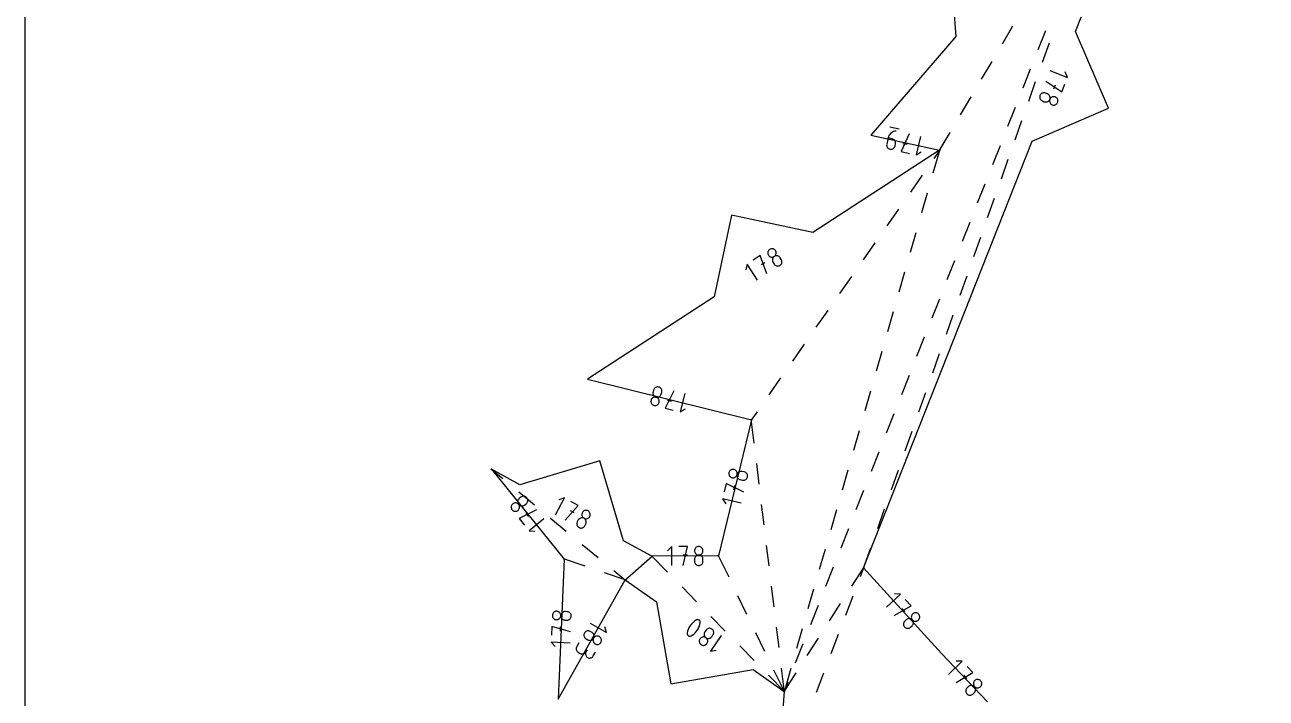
# Model space of a CAD drawing. Extents: x -2 to 214, y 3 to 282.
# Drawn here: x -1.51 to 31.91, y 88.63 to 106.76 of the extents above; entities that cross this region are included whole.
import ezdxf

# ---------------------------------------------------------------- set-up
doc = ezdxf.new("R2010")
doc.units = 0
doc.layers.add('Layer_1', color=7, linetype='CONTINUOUS')

msp = doc.modelspace()

# ---------------------------------------------------------------- linework, layer by layer
at = {"layer": 'Layer_1', "color": 5}
for points in [[(-1.511918, 3.023787), (214.388082, 3.023787), (214.388082, 282.423787), (-1.511918, 282.423787), (-1.511918, 3.023787)], [(24.407403, 88.53271), (23.171164, 89.837353), (21.07208, 92.138544), (25.609599, 103.624625), (27.669338, 104.517819), (26.77614, 106.577555), (31.313663, 118.063639)], [(23.388489, 108.682862), (23.555134, 106.443989), (21.265151, 103.785692), (23.117669, 103.383184), (19.708791, 101.167079), (17.512562, 101.632788), (17.046853, 99.43656), (13.637976, 97.220456), (18.050989, 96.124982), (17.16974, 92.459159), (15.372425, 92.452618), (14.608884, 92.866356), (13.969442, 95.018431), (11.817367, 94.378986), (11.053826, 94.792724), (13.014155, 92.372241), (12.846939, 88.605689), (14.65435, 91.813565), (15.495541, 91.224465), (15.885234, 89.013483), (18.096219, 89.403175), (18.937411, 88.814075), (18.7183, 85.95328)]]:
    msp.add_lwpolyline(points, dxfattribs=at)
at = {"layer": 'Layer_1', "color": 1}
for points in [[(24.812092, 106.251408), (25.094258, 106.729041)], [(25.774727, 106.093071), (25.978845, 106.60891)], [(26.065942, 106.269107), (25.881093, 105.746057)], [(24.24776, 105.296139), (24.529926, 105.773775)], [(25.366493, 105.061397), (25.57061, 105.577232)], [(26.088072, 105.532271), (26.564064, 105.344233), (26.500017, 105.49187)], [(25.696241, 105.223004), (25.511389, 104.699955)], [(25.975754, 105.247956), (26.409942, 104.954103), (26.493561, 105.165766)], [(26.197976, 105.037835), (26.239777, 105.143654)], [(23.683429, 104.340869), (23.965595, 104.818502)], [(25.968967, 104.921937), (25.968967, 104.921937), (25.949285, 104.927736), (25.929466, 104.929888), (25.909926, 104.928548), (25.891073, 104.923926), (25.873329, 104.916197), (25.857097, 104.905554), (25.842799, 104.892169), (25.830851, 104.876234), (25.821661, 104.857932), (25.821661, 104.857932), (25.815861, 104.838293), (25.813709, 104.818492), (25.815015, 104.798951), (25.819587, 104.780088), (25.827259, 104.762319), (25.837864, 104.746059), (25.85122, 104.731733), (25.867152, 104.719753), (25.885482, 104.710535), (25.938137, 104.689735), (25.938137, 104.689735), (25.957826, 104.683928), (25.977666, 104.681776), (25.997242, 104.683082), (26.016133, 104.687685), (26.033927, 104.69539), (26.050197, 104.706023), (26.064531, 104.719389), (26.076508, 104.735321), (26.085711, 104.753627), (26.085711, 104.753627), (26.091504, 104.77328), (26.093656, 104.793092), (26.092315, 104.81265), (26.087698, 104.831534), (26.079975, 104.849317), (26.069325, 104.865591), (26.055934, 104.879928), (26.039981, 104.891912), (26.021651, 104.901126), (25.968995, 104.92193)], [(26.149776, 104.606116), (26.149776, 104.606116), (26.169376, 104.600345), (26.189153, 104.598228), (26.208679, 104.599568), (26.227539, 104.604183), (26.245312, 104.611898), (26.261571, 104.622531), (26.275901, 104.635905), (26.287878, 104.651832), (26.297085, 104.670135), (26.297085, 104.670135), (26.302874, 104.689788), (26.305026, 104.709603), (26.303721, 104.729161), (26.299117, 104.748035), (26.291416, 104.765811), (26.280801, 104.782071), (26.267456, 104.79639), (26.251566, 104.808353), (26.233314, 104.817536), (26.233314, 104.817536), (26.213625, 104.823339), (26.193778, 104.825491), (26.174199, 104.824186), (26.1553, 104.819582), (26.137503, 104.811877), (26.121226, 104.801248), (26.106889, 104.787881), (26.094908, 104.771957), (26.085708, 104.753662), (26.085708, 104.753662), (26.079922, 104.734016), (26.07777, 104.714204), (26.079111, 104.694646), (26.083729, 104.675765), (26.091451, 104.657974), (26.102102, 104.641697), (26.1155, 104.627353), (26.131456, 104.615366), (26.149797, 104.606144)], [(24.958258, 104.029719), (25.162376, 104.545558)], [(22.030023, 103.946838), (21.779963, 104.001166)], [(25.326541, 104.176905), (25.141689, 103.653852)], [(21.947078, 103.899393), (21.947078, 103.899393), (21.912749, 103.894457), (21.880121, 103.884791), (21.849588, 103.870744), (21.821538, 103.85265), (21.796364, 103.830852), (21.77445, 103.805695), (21.75619, 103.777519), (21.741969, 103.746668), (21.732187, 103.713482), (21.695946, 103.546693), (21.695946, 103.546693), (21.693406, 103.526327), (21.694464, 103.506395), (21.698913, 103.487288), (21.70649, 103.469385), (21.716961, 103.453069), (21.730074, 103.438725), (21.745589, 103.426734), (21.763259, 103.417481), (21.782842, 103.411349), (21.782842, 103.411349), (21.803166, 103.408809), (21.823062, 103.409903), (21.842144, 103.414373), (21.860033, 103.421982), (21.876342, 103.432477), (21.890686, 103.445622), (21.902674, 103.461155), (21.911931, 103.478843), (21.918065, 103.498433), (21.930144, 103.554041), (21.930144, 103.554041), (21.932684, 103.574407), (21.931591, 103.594335), (21.927128, 103.613442), (21.919529, 103.631345), (21.909048, 103.647658), (21.895929, 103.661998), (21.880417, 103.673982), (21.862767, 103.683228), (21.843224, 103.689352), (21.732169, 103.713482)], [(22.301274, 103.822434), (22.081426, 103.346474), (22.303821, 103.298154)], [(22.599999, 103.757527), (22.491336, 103.257408), (22.626683, 103.344463)], [(23.106383, 103.364081), (23.401263, 103.863233)], [(22.129817, 103.569186), (22.240998, 103.545024)], [(23.123789, 103.404513), (22.940041, 102.764115)], [(23.130372, 103.40138), (22.965872, 103.165731)], [(24.550024, 102.998046), (24.754141, 103.513881)], [(24.95684, 103.130803), (24.771988, 102.60775)], [(22.648333, 102.710846), (22.330794, 102.255956)], [(24.14179, 101.966368), (24.345907, 102.482207)], [(22.787042, 102.230874), (22.634042, 101.697636)], [(24.587136, 102.084697), (24.402288, 101.561647)], [(22.013255, 101.801074), (21.695717, 101.346185)], [(23.733552, 100.934694), (23.937672, 101.450533)], [(22.481042, 101.164398), (22.328043, 100.631157)], [(24.217436, 101.038594), (24.032584, 100.515545)], [(18.699783, 100.680232), (18.699783, 100.680232), (18.687154, 100.696294), (18.672273, 100.709488), (18.655584, 100.719718), (18.637539, 100.726887), (18.618588, 100.730898), (18.599171, 100.731674), (18.579743, 100.729064), (18.560753, 100.72302), (18.542642, 100.713435), (18.542642, 100.713435), (18.526534, 100.700778), (18.513305, 100.685869), (18.503053, 100.669169), (18.495863, 100.651117), (18.491838, 100.632166), (18.491062, 100.612763), (18.493637, 100.593361), (18.499656, 100.574406), (18.509209, 100.556347), (18.509209, 100.556347), (18.521891, 100.540204), (18.536817, 100.52695), (18.553536, 100.516674), (18.571605, 100.509473), (18.590577, 100.505441), (18.610001, 100.504665), (18.629432, 100.50724), (18.648422, 100.51328), (18.666523, 100.522858), (18.666523, 100.522858), (18.682624, 100.535512), (18.695846, 100.55042), (18.706098, 100.567128), (18.713277, 100.585194), (18.717291, 100.604166), (18.718032, 100.623604), (18.715422, 100.643056), (18.709365, 100.662078), (18.699758, 100.680218)], [(21.378178, 100.891299), (21.060639, 100.436413)], [(18.213355, 99.889689), (17.934411, 100.318772), (17.901048, 100.161342)], [(18.469656, 100.056306), (18.286098, 100.547404), (18.095288, 100.42336)], [(18.410318, 100.356326), (18.314927, 100.294314)], [(18.664121, 100.31807), (18.664121, 100.31807), (18.676796, 100.301938), (18.691704, 100.288709), (18.708401, 100.278468), (18.726442, 100.27131), (18.745383, 100.26732), (18.764782, 100.266579), (18.784189, 100.269189), (18.803161, 100.275247), (18.821259, 100.284835), (18.821259, 100.284835), (18.837366, 100.297482), (18.850606, 100.312366), (18.860879, 100.329038), (18.868083, 100.347062), (18.872126, 100.365988), (18.872902, 100.385384), (18.870326, 100.404801), (18.864283, 100.423794), (18.854684, 100.441927), (18.823827, 100.489393), (18.823827, 100.489393), (18.811148, 100.505536), (18.796225, 100.51879), (18.779511, 100.529063), (18.761445, 100.53626), (18.74248, 100.540289), (18.723059, 100.541065), (18.703632, 100.538489), (18.684638, 100.53245), (18.66653, 100.522865), (18.66653, 100.522865), (18.650422, 100.510204), (18.637197, 100.495292), (18.626945, 100.478584), (18.619766, 100.460522), (18.615751, 100.441553), (18.615011, 100.422119), (18.617621, 100.402674), (18.623678, 100.383662), (18.633277, 100.36553), (18.664138, 100.318063)], [(23.325317, 99.90302), (23.529434, 100.418855)], [(20.7431, 99.981527), (20.425561, 99.526642)], [(22.175043, 100.097919), (22.022043, 99.564682)], [(23.847735, 99.992495), (23.662883, 99.469442)], [(22.917083, 98.871343), (23.1212, 99.387182)], [(20.108023, 99.071756), (19.790484, 98.616867)], [(21.869043, 99.03144), (21.71604, 98.498203)], [(23.478031, 98.946389), (23.293183, 98.42334)], [(22.508848, 97.839669), (22.712965, 98.355508)], [(19.472945, 98.161984), (19.155406, 97.707095)], [(21.56304, 97.964965), (21.410041, 97.431727)], [(23.108331, 97.900287), (22.923482, 97.377237)], [(22.100614, 96.807995), (22.304731, 97.32383)], [(15.637238, 96.870909), (15.637238, 96.870909), (15.640378, 96.891184), (15.639884, 96.911108), (15.635975, 96.930303), (15.628895, 96.948376), (15.618887, 96.964942), (15.606179, 96.979618), (15.591021, 96.992014), (15.573643, 97.001751), (15.554286, 97.008436), (15.554286, 97.008436), (15.534051, 97.011576), (15.514136, 97.011082), (15.494942, 97.007216), (15.476848, 97.000185), (15.460253, 96.990222), (15.445542, 96.977558), (15.43311, 96.96242), (15.423349, 96.945042), (15.416643, 96.925653), (15.403004, 96.870705), (15.403004, 96.870705), (15.399864, 96.85042), (15.400358, 96.830467), (15.404257, 96.811241), (15.411319, 96.793125), (15.421317, 96.77651), (15.43401, 96.761792), (15.449162, 96.749356), (15.466536, 96.739595), (15.4859, 96.732899), (15.4859, 96.732899), (15.506146, 96.729759), (15.526071, 96.730253), (15.545279, 96.734162), (15.563384, 96.741242), (15.579989, 96.751254), (15.594707, 96.763965), (15.607143, 96.779134), (15.616907, 96.796537), (15.62361, 96.815929), (15.637252, 96.870878)], [(18.837867, 97.252209), (18.520329, 96.797323)], [(15.348165, 96.649841), (15.348165, 96.649841), (15.34506, 96.629648), (15.345554, 96.609766), (15.349463, 96.590585), (15.356536, 96.572505), (15.366538, 96.555911), (15.379234, 96.541203), (15.394386, 96.528775), (15.41176, 96.51901), (15.431124, 96.512314), (15.431124, 96.512314), (15.45137, 96.509175), (15.471295, 96.509668), (15.4905, 96.513574), (15.508601, 96.520636), (15.525203, 96.530627), (15.53991, 96.543299), (15.552335, 96.558422), (15.562086, 96.575758), (15.568767, 96.595069), (15.568767, 96.595069), (15.571907, 96.615354), (15.571413, 96.635307), (15.567512, 96.654544), (15.560445, 96.672666), (15.550448, 96.689282), (15.537758, 96.704007), (15.522606, 96.716449), (15.505236, 96.726211), (15.485882, 96.732906), (15.485882, 96.732906), (15.465643, 96.736046), (15.445722, 96.735552), (15.426517, 96.73164), (15.408412, 96.724563), (15.391803, 96.714548), (15.377082, 96.701834), (15.36464, 96.686654), (15.354868, 96.669247), (15.348161, 96.649848)], [(15.961286, 96.907383), (15.727556, 96.438083), (15.948437, 96.383254)], [(15.782466, 96.659278), (15.892889, 96.631867)], [(16.257975, 96.833734), (16.134676, 96.337023), (16.27252, 96.420066)], [(21.257041, 96.89849), (21.104041, 96.365248)], [(22.73863, 96.854184), (22.553778, 96.331131)], [(18.202786, 96.342438), (18.038289, 96.106786)], [(21.692379, 95.776318), (21.896497, 96.292156)], [(18.12695, 95.498498), (18.048319, 96.147013)], [(20.951042, 95.832011), (20.798042, 95.298773)], [(22.368929, 95.808082), (22.184077, 95.285032)], [(21.284141, 94.744644), (21.488262, 95.260479)], [(18.260497, 94.397052), (18.193723, 94.947773)], [(11.03673, 94.80687), (11.358139, 94.540929)], [(17.583816, 94.788205), (17.583816, 94.788205), (17.563599, 94.791168), (17.543723, 94.790498), (17.524571, 94.786448), (17.506544, 94.779241), (17.490027, 94.769116), (17.475411, 94.756314), (17.463092, 94.741066), (17.453462, 94.723622), (17.446907, 94.704208), (17.446907, 94.704208), (17.443908, 94.683938), (17.444543, 94.664023), (17.448586, 94.644843), (17.455783, 94.626795), (17.465893, 94.610271), (17.478678, 94.595655), (17.493893, 94.583343), (17.511303, 94.573723), (17.53066, 94.567182), (17.53066, 94.567182), (17.550966, 94.564184), (17.570919, 94.564819), (17.590124, 94.568862), (17.608193, 94.576062), (17.624735, 94.586183), (17.639365, 94.598985), (17.651694, 94.614225), (17.661329, 94.631667), (17.66788, 94.651069), (17.66788, 94.651069), (17.670878, 94.671333), (17.670208, 94.691247), (17.666158, 94.710424), (17.658944, 94.728479), (17.648805, 94.745011), (17.635985, 94.75964), (17.620717, 94.77197), (17.603237, 94.781611), (17.583788, 94.788173)], [(17.807015, 94.500775), (17.807015, 94.500775), (17.827314, 94.497777), (17.847236, 94.498412), (17.866398, 94.502462), (17.884418, 94.509676), (17.900911, 94.519811), (17.915491, 94.532621), (17.927778, 94.547875), (17.937384, 94.565323), (17.943925, 94.584729), (17.943925, 94.584729), (17.946924, 94.604986), (17.946289, 94.624897), (17.942281, 94.644063), (17.935116, 94.662104), (17.92503, 94.678625), (17.912256, 94.69324), (17.89703, 94.705559), (17.879582, 94.715194), (17.86014, 94.721755), (17.805093, 94.734988), (17.805093, 94.734988), (17.784787, 94.737987), (17.764837, 94.737352), (17.745639, 94.733309), (17.727577, 94.726112), (17.711035, 94.715991), (17.696413, 94.703189), (17.68409, 94.687949), (17.674456, 94.6705), (17.667905, 94.651087), (17.667905, 94.651087), (17.664906, 94.63082), (17.665541, 94.610899), (17.669591, 94.591718), (17.676802, 94.573666), (17.686937, 94.557135), (17.699757, 94.542513), (17.715022, 94.53019), (17.732491, 94.520556), (17.751933, 94.513994), (17.80698, 94.500761)], [(20.645039, 94.765535), (20.492039, 94.232294)], [(21.999225, 94.761979), (21.814377, 94.23893)], [(17.845888, 94.177007), (17.374873, 94.407258), (17.321674, 94.185974)], [(17.596467, 94.353985), (17.569871, 94.243361)], [(11.988024, 93.865532), (11.988024, 93.865532), (12.002749, 93.879819), (12.014355, 93.896026), (12.0228, 93.913697), (12.028039, 93.932387), (12.03005, 93.951642), (12.028745, 93.971005), (12.02412, 93.990034), (12.016115, 94.008276), (12.004696, 94.025277), (12.004696, 94.025277), (11.99044, 94.039977), (11.974262, 94.051598), (11.956609, 94.060075), (11.937933, 94.065366), (11.918685, 94.067413), (11.899318, 94.066178), (11.880275, 94.061588), (11.862011, 94.053605), (11.844976, 94.042168), (11.800981, 94.006537), (11.800981, 94.006537), (11.786245, 93.992246), (11.774618, 93.976026), (11.76614, 93.95833), (11.760863, 93.939615), (11.758817, 93.920332), (11.760087, 93.90094), (11.764683, 93.881883), (11.77267, 93.863623), (11.784086, 93.846613), (11.784086, 93.846613), (11.798356, 93.831909), (11.814559, 93.820306), (11.832247, 93.81185), (11.850959, 93.806593), (11.870245, 93.804583), (11.889648, 93.805853), (11.908716, 93.810467), (11.926997, 93.818471), (11.944032, 93.829908), (11.988027, 93.865539)], [(11.785554, 94.187276), (12.212969, 93.833623)], [(12.772478, 93.570398), (13.016304, 94.02037), (12.862048, 93.974512)], [(13.041252, 93.424757), (13.385112, 93.820525), (13.185016, 93.928951)], [(17.774436, 93.879777), (17.276826, 93.999401), (17.360886, 93.862177)], [(20.875907, 93.712966), (21.080028, 94.228805)], [(11.624116, 93.863299), (11.624116, 93.863299), (11.609454, 93.849064), (11.597883, 93.832889), (11.589445, 93.815229), (11.584195, 93.796536), (11.582184, 93.777267), (11.583454, 93.757878), (11.588055, 93.738828), (11.596042, 93.720569), (11.607457, 93.703554), (11.607457, 93.703554), (11.621724, 93.688854), (11.637927, 93.677247), (11.655608, 93.668788), (11.674309, 93.663517), (11.693578, 93.661471), (11.712952, 93.662741), (11.731981, 93.66732), (11.750209, 93.675282), (11.767178, 93.686663), (11.767178, 93.686663), (11.78191, 93.700958), (11.793537, 93.717182), (11.802018, 93.734881), (11.807296, 93.753603), (11.809342, 93.772889), (11.808072, 93.792288), (11.803478, 93.811345), (11.795499, 93.829602), (11.784086, 93.846609), (11.784086, 93.846609), (11.769823, 93.861306), (11.75362, 93.872905), (11.735936, 93.881358), (11.717221, 93.886618), (11.697931, 93.888628), (11.678525, 93.887358), (11.659446, 93.882744), (11.641162, 93.874739), (11.624119, 93.863299)], [(12.268609, 93.699377), (11.799291, 93.46569), (11.942526, 93.288832)], [(11.976396, 93.60913), (12.048006, 93.520713)], [(13.276534, 93.620143), (13.176497, 93.674348)], [(13.699345, 93.520462), (13.699345, 93.520462), (13.707427, 93.539227), (13.711915, 93.558605), (13.712938, 93.578149), (13.710609, 93.597428), (13.705085, 93.615998), (13.69648, 93.633418), (13.684923, 93.649247), (13.670551, 93.663052), (13.653484, 93.674386), (13.653484, 93.674386), (13.634667, 93.682497), (13.615253, 93.687002), (13.595681, 93.688025), (13.576388, 93.685732), (13.557818, 93.680221), (13.540401, 93.671638), (13.524582, 93.660109), (13.510799, 93.645769), (13.499493, 93.628751), (13.499493, 93.628751), (13.491365, 93.609899), (13.486846, 93.590457), (13.485787, 93.57086), (13.488081, 93.551546), (13.493594, 93.532951), (13.502195, 93.515516), (13.513742, 93.49968), (13.528114, 93.485873), (13.545174, 93.474541), (13.545174, 93.474541), (13.563981, 93.466438), (13.583391, 93.461937), (13.602966, 93.460914), (13.622267, 93.463242), (13.640854, 93.468777), (13.658292, 93.477395), (13.674143, 93.48897), (13.687961, 93.503374), (13.699317, 93.520477)], [(18.394041, 93.295612), (18.327267, 93.84633)], [(20.339039, 93.699056), (20.186039, 93.165818)], [(21.629525, 93.715877), (21.444673, 93.192827)], [(12.461007, 93.461817), (12.063296, 93.139716), (12.223344, 93.122924)], [(12.64038, 93.479971), (13.067795, 93.126318)], [(13.3641, 93.378875), (13.3641, 93.378875), (13.355979, 93.360037), (13.351471, 93.340616), (13.350448, 93.321058), (13.352776, 93.301786), (13.358318, 93.283241), (13.36694, 93.265852), (13.378508, 93.250048), (13.392894, 93.236272), (13.409958, 93.224951), (13.409958, 93.224951), (13.428761, 93.216837), (13.448157, 93.212311), (13.467715, 93.211253), (13.48699, 93.21351), (13.505554, 93.218996), (13.522967, 93.227572), (13.538792, 93.239108), (13.5526, 93.253487), (13.563949, 93.270579), (13.590922, 93.320356), (13.590922, 93.320356), (13.59905, 93.339205), (13.603569, 93.358643), (13.604628, 93.378237), (13.602335, 93.397548), (13.596821, 93.416132), (13.58822, 93.433563), (13.57667, 93.449399), (13.562294, 93.463203), (13.545227, 93.474534), (13.545227, 93.474534), (13.52641, 93.482645), (13.506996, 93.48715), (13.487417, 93.488173), (13.46812, 93.485844), (13.449536, 93.480309), (13.432102, 93.471694), (13.416262, 93.46012), (13.402447, 93.445723), (13.391098, 93.428627), (13.364125, 93.37885)], [(20.467672, 92.681292), (20.67179, 93.197131)], [(13.49521, 92.772665), (13.922622, 92.419013)], [(15.909494, 92.198675), (15.907625, 92.71046), (15.794263, 92.596238)], [(16.21519, 92.199789), (16.327102, 92.711987), (16.099518, 92.711176)], [(16.746749, 92.599398), (16.746749, 92.599398), (16.744844, 92.619743), (16.739489, 92.638895), (16.731008, 92.656538), (16.71973, 92.672342), (16.705975, 92.685988), (16.690072, 92.697146), (16.672337, 92.705496), (16.653104, 92.71071), (16.632692, 92.712474), (16.632692, 92.712474), (16.612291, 92.710569), (16.593096, 92.705214), (16.575426, 92.696733), (16.5596, 92.685462), (16.545948, 92.671718), (16.534782, 92.655829), (16.526432, 92.638126), (16.521218, 92.618935), (16.519454, 92.598576), (16.519454, 92.598576), (16.521359, 92.57814), (16.526718, 92.55891), (16.535199, 92.541215), (16.546484, 92.525372), (16.560239, 92.511698), (16.576146, 92.500522), (16.593876, 92.492165), (16.613106, 92.486943), (16.633511, 92.48518), (16.633511, 92.48518), (16.653901, 92.487085), (16.673096, 92.492447), (16.690763, 92.500935), (16.706589, 92.512224), (16.720245, 92.525996), (16.731414, 92.54192), (16.739767, 92.559679), (16.744985, 92.578944), (16.746749, 92.599398)], [(18.527589, 92.19417), (18.460815, 92.744891)], [(20.03304, 92.632581), (19.88004, 92.099339)], [(21.259821, 92.669774), (21.064689, 92.11762)], [(13.571689, 92.182337), (12.993147, 92.379396)], [(14.637773, 91.798815), (15.389002, 92.467368)], [(15.796062, 92.02024), (15.356896, 92.468468)], [(16.327931, 92.484082), (16.214157, 92.483659)], [(16.520488, 92.314372), (16.520488, 92.314372), (16.522393, 92.293942), (16.527751, 92.274744), (16.536236, 92.257091), (16.547518, 92.241297), (16.561272, 92.22768), (16.577179, 92.216553), (16.59491, 92.208238), (16.61414, 92.203049), (16.634544, 92.201285), (16.634544, 92.201285), (16.654935, 92.20319), (16.674126, 92.208521), (16.691797, 92.216966), (16.707622, 92.228206), (16.721278, 92.241922), (16.732444, 92.257797), (16.740801, 92.275513), (16.746019, 92.29475), (16.747782, 92.315194), (16.747578, 92.371807), (16.747578, 92.371807), (16.745673, 92.392244), (16.740314, 92.41147), (16.731837, 92.429162), (16.720559, 92.445002), (16.706804, 92.458668), (16.690897, 92.469837), (16.673166, 92.478195), (16.653929, 92.483409), (16.633518, 92.485173), (16.633518, 92.485173), (16.61312, 92.483268), (16.593922, 92.477909), (16.576251, 92.469421), (16.560429, 92.458132), (16.546777, 92.444367), (16.535611, 92.428442), (16.527261, 92.410691), (16.522044, 92.391429), (16.52028, 92.370989), (16.520488, 92.314372)], [(17.448413, 91.884508), (17.160056, 92.479122)], [(14.675354, 91.80641), (14.096816, 92.003469)], [(14.350037, 92.065363), (14.671449, 91.799418)], [(20.059438, 91.649618), (20.263555, 92.165454)], [(20.754096, 91.643325), (21.08407, 92.157216)], [(21.079975, 92.159283), (20.980375, 91.897558)], [(16.572551, 91.227728), (16.184305, 91.623986)], [(18.661133, 91.092727), (18.594359, 91.643448)], [(17.932541, 90.886193), (17.690479, 91.385353)], [(19.72704, 91.566102), (19.57404, 91.032864)], [(20.78307, 91.379077), (20.585761, 90.860596)], [(21.688255, 91.083329), (22.066366, 91.428233), (21.905609, 91.435592)], [(21.894271, 90.857481), (22.349061, 91.118321), (22.195684, 91.286465)], [(12.810024, 90.970973), (12.810024, 90.970973), (12.789616, 90.970055), (12.770224, 90.965625), (12.752197, 90.958001), (12.73587, 90.947495), (12.721583, 90.934411), (12.709673, 90.919058), (12.700479, 90.901751), (12.694348, 90.882785), (12.691597, 90.862483), (12.691597, 90.862483), (12.692514, 90.842015), (12.696941, 90.822584), (12.704565, 90.804525), (12.715063, 90.788181), (12.728137, 90.773883), (12.743469, 90.761969), (12.760752, 90.75278), (12.779671, 90.746648), (12.79992, 90.743897), (12.79992, 90.743897), (12.820427, 90.744814), (12.83989, 90.749245), (12.857974, 90.756868), (12.874342, 90.767378), (12.888658, 90.780462), (12.900582, 90.795815), (12.909783, 90.813122), (12.915921, 90.832081), (12.918673, 90.852376), (12.918673, 90.852376), (12.917755, 90.872837), (12.913324, 90.892261), (12.905694, 90.91032), (12.895178, 90.926667), (12.882079, 90.940969), (12.866705, 90.952886), (12.849369, 90.962083), (12.830372, 90.968221), (12.810028, 90.970973)], [(13.083868, 90.731292), (13.083868, 90.731292), (13.104361, 90.732209), (13.123795, 90.73664), (13.141836, 90.744267), (13.158156, 90.75478), (13.172415, 90.767868), (13.184293, 90.783221), (13.193448, 90.800532), (13.199558, 90.81949), (13.202274, 90.839785), (13.202274, 90.839785), (13.201357, 90.860246), (13.196951, 90.87967), (13.189366, 90.897725), (13.178896, 90.91407), (13.16585, 90.928371), (13.150529, 90.940288), (13.133235, 90.949481), (13.11427, 90.955616), (13.093936, 90.958368), (13.037375, 90.960873), (13.037375, 90.960873), (13.016872, 90.959955), (12.997409, 90.955528), (12.979333, 90.947908), (12.962967, 90.937402), (12.948659, 90.924318), (12.936738, 90.908968), (12.927541, 90.891658), (12.92141, 90.872696), (12.918658, 90.85239), (12.918658, 90.85239), (12.919576, 90.831922), (12.924007, 90.812491), (12.931637, 90.794436), (12.942153, 90.778088), (12.955249, 90.763786), (12.970619, 90.751873), (12.987951, 90.74268), (13.006938, 90.736545), (13.027272, 90.733793), (13.083832, 90.731288)], [(19.651204, 90.617941), (19.855321, 91.13378)], [(20.154614, 90.709713), (20.454355, 91.176519)], [(22.18068, 90.964732), (22.104004, 91.048792)], [(22.54728, 90.731687), (22.54728, 90.731687), (22.56108, 90.746758), (22.571681, 90.763582), (22.579065, 90.781711), (22.58321, 90.80068), (22.584092, 90.820033), (22.581693, 90.839312), (22.575978, 90.858059), (22.566937, 90.875821), (22.55454, 90.892134), (22.55454, 90.892134), (22.539431, 90.905973), (22.522575, 90.916606), (22.504431, 90.924014), (22.485452, 90.928174), (22.466099, 90.929056), (22.44683, 90.926657), (22.428101, 90.920963), (22.410374, 90.911946), (22.394104, 90.899588), (22.394104, 90.899588), (22.380236, 90.884454), (22.369579, 90.867574), (22.362153, 90.849409), (22.357983, 90.830408), (22.357101, 90.811034), (22.3595, 90.791744), (22.365204, 90.77299), (22.374242, 90.755231), (22.386632, 90.738926), (22.386632, 90.738926), (22.401734, 90.72509), (22.41859, 90.714464), (22.43674, 90.707063), (22.45573, 90.702911), (22.475105, 90.702029), (22.494405, 90.704428), (22.513177, 90.710153), (22.530964, 90.71922), (22.547305, 90.731641)], [(13.705572, 90.651088), (14.151592, 90.399787), (14.108274, 90.554825)], [(16.667127, 90.708566), (16.667127, 90.708566), (16.659923, 90.719043), (16.651188, 90.727863), (16.641194, 90.73494), (16.630223, 90.740182), (16.618546, 90.743498), (16.606453, 90.744839), (16.594208, 90.744098), (16.5821, 90.74117), (16.570402, 90.736002), (16.570402, 90.736002), (16.527727, 90.709476), (16.488325, 90.679024), (16.452419, 90.644957), (16.420221, 90.607583), (16.39195, 90.567215), (16.367827, 90.524166), (16.348064, 90.478738), (16.332881, 90.431247), (16.322495, 90.382007), (16.322495, 90.382007), (16.32186, 90.37674), (16.32163, 90.371448), (16.321786, 90.366163), (16.322315, 90.360914), (16.323232, 90.355732), (16.324537, 90.350645), (16.326195, 90.345685), (16.328206, 90.340883), (16.33057, 90.336269), (16.33057, 90.336269), (16.337795, 90.325654), (16.346547, 90.316732), (16.356552, 90.309585), (16.367534, 90.30429), (16.379214, 90.300938), (16.391322, 90.299598), (16.403577, 90.300374), (16.415709, 90.303337), (16.427439, 90.308551), (16.427439, 90.308551), (16.47003, 90.335126), (16.509368, 90.36561), (16.545235, 90.399702), (16.577412, 90.437086), (16.605684, 90.477454), (16.629828, 90.520497), (16.649633, 90.565899), (16.664876, 90.613351), (16.675347, 90.662546), (16.675347, 90.662546), (16.675982, 90.667803), (16.676218, 90.673062), (16.676066, 90.678312), (16.675537, 90.683533), (16.67462, 90.688708), (16.673315, 90.69382), (16.671621, 90.698847), (16.66954, 90.703775), (16.667106, 90.708584)], [(17.349039, 90.43522), (16.960797, 90.831474)], [(22.18413, 90.708086), (22.18413, 90.708086), (22.17027, 90.692959), (22.159637, 90.6761), (22.152243, 90.657964), (22.148108, 90.638998), (22.147262, 90.619662), (22.149696, 90.600404), (22.155432, 90.581679), (22.164491, 90.563941), (22.176888, 90.547639), (22.176888, 90.547639), (22.191983, 90.5338), (22.208818, 90.523153), (22.226936, 90.515724), (22.245891, 90.511536), (22.265223, 90.510619), (22.284489, 90.512982), (22.303228, 90.51868), (22.320991, 90.527725), (22.337324, 90.540143), (22.379153, 90.578296), (22.379153, 90.578296), (22.393021, 90.59343), (22.403678, 90.610303), (22.411101, 90.628464), (22.41527, 90.647458), (22.416152, 90.666825), (22.413753, 90.686112), (22.408045, 90.704865), (22.399, 90.722624), (22.386604, 90.738937), (22.386604, 90.738937), (22.371498, 90.752776), (22.354638, 90.763405), (22.336488, 90.77081), (22.317498, 90.774962), (22.298127, 90.775844), (22.27883, 90.773445), (22.260066, 90.76772), (22.242289, 90.758657), (22.225956, 90.746243), (22.184127, 90.708086)], [(13.183669, 90.420847), (12.677432, 90.557214), (12.667336, 90.329852)], [(12.905112, 90.547103), (12.900067, 90.433438)], [(13.710232, 90.428125), (13.710232, 90.428125), (13.691524, 90.43656), (13.672178, 90.44139), (13.65263, 90.44273), (13.633319, 90.440719), (13.614675, 90.435484), (13.597142, 90.427148), (13.581147, 90.415838), (13.567127, 90.401678), (13.555525, 90.384797), (13.555525, 90.384797), (13.547097, 90.366125), (13.54225, 90.346799), (13.540874, 90.327259), (13.542814, 90.307941), (13.547993, 90.289286), (13.556283, 90.271728), (13.567561, 90.255709), (13.581711, 90.241661), (13.59862, 90.230026), (13.647959, 90.202228), (13.647959, 90.202228), (13.666678, 90.193786), (13.686045, 90.188945), (13.705624, 90.18757), (13.724974, 90.189545), (13.743654, 90.194756), (13.761229, 90.203067), (13.77726, 90.21436), (13.7913, 90.22851), (13.802921, 90.245393), (13.802921, 90.245393), (13.811341, 90.26408), (13.816164, 90.283423), (13.817504, 90.302984), (13.815494, 90.322324), (13.810269, 90.341003), (13.80194, 90.358582), (13.790626, 90.374619), (13.776452, 90.388674), (13.759543, 90.400305), (13.710204, 90.428104)], [(13.846302, 90.090489), (13.846302, 90.090489), (13.864939, 90.082093), (13.884243, 90.077284), (13.903776, 90.075944), (13.923094, 90.077955), (13.94176, 90.083176), (13.959325, 90.091494), (13.975348, 90.10279), (13.989392, 90.116936), (14.001012, 90.13382), (14.001012, 90.13382), (14.009433, 90.152507), (14.014259, 90.171846), (14.0156, 90.191404), (14.013624, 90.21074), (14.008421, 90.229406), (14.000123, 90.246967), (13.988852, 90.262979), (13.974737, 90.276999), (13.957903, 90.288591), (13.957903, 90.288591), (13.939185, 90.29703), (13.919814, 90.301873), (13.900231, 90.303249), (13.880874, 90.301273), (13.862187, 90.296063), (13.844608, 90.287751), (13.828575, 90.276463), (13.814531, 90.26232), (13.802917, 90.245443), (13.802917, 90.245443), (13.7945, 90.226767), (13.789677, 90.207428), (13.788337, 90.187862), (13.790348, 90.168523), (13.795572, 90.14984), (13.803905, 90.132258), (13.815222, 90.116217), (13.8294, 90.102155), (13.846316, 90.090517)], [(16.66742, 90.230457), (16.66742, 90.230457), (16.657235, 90.212712), (16.650557, 90.193948), (16.647311, 90.174619), (16.647414, 90.155178), (16.6508, 90.136075), (16.657369, 90.117762), (16.667056, 90.100691), (16.679778, 90.085317), (16.695462, 90.072091), (16.695462, 90.072091), (16.713253, 90.061875), (16.732052, 90.055172), (16.751406, 90.051891), (16.770861, 90.05198), (16.789968, 90.055331), (16.808273, 90.061882), (16.825327, 90.071541), (16.840676, 90.08423), (16.85387, 90.099869), (16.85387, 90.099869), (16.864107, 90.117695), (16.870828, 90.136519), (16.874109, 90.155897), (16.874028, 90.175374), (16.870676, 90.194502), (16.864114, 90.212829), (16.854434, 90.229903), (16.841717, 90.245277), (16.826039, 90.258499), (16.826039, 90.258499), (16.808256, 90.268712), (16.78946, 90.275408), (16.770103, 90.278653), (16.750636, 90.278551), (16.731512, 90.275164), (16.713182, 90.268582), (16.69609, 90.258877), (16.680698, 90.246127), (16.667448, 90.230411)], [(17.017104, 90.333002), (17.017104, 90.333002), (17.027338, 90.350818), (17.03404, 90.369621), (17.037286, 90.388963), (17.037173, 90.408398), (17.033786, 90.42748), (17.027193, 90.445768), (17.017492, 90.462807), (17.004756, 90.478156), (16.989072, 90.491371), (16.989072, 90.491371), (16.971295, 90.501591), (16.952517, 90.508312), (16.933181, 90.511593), (16.913747, 90.511536), (16.894654, 90.508185), (16.876352, 90.501644), (16.859288, 90.491975), (16.843907, 90.47925), (16.830664, 90.463544), (16.798145, 90.417105), (16.798145, 90.417105), (16.787907, 90.399282), (16.781187, 90.380461), (16.777906, 90.361087), (16.777987, 90.341617), (16.781339, 90.322497), (16.7879, 90.304173), (16.797584, 90.287102), (16.810309, 90.271725), (16.825993, 90.258499), (16.825993, 90.258499), (16.843784, 90.248286), (16.862583, 90.241587), (16.88194, 90.238341), (16.901407, 90.23844), (16.920524, 90.241827), (16.93885, 90.248406), (16.955935, 90.258111), (16.971324, 90.270853), (16.984563, 90.286563), (17.017086, 90.332999)], [(17.239689, 90.315843), (16.945708, 89.896062), (17.104406, 89.924059)], [(18.416672, 89.887881), (18.174606, 90.387037)], [(18.79468, 89.991284), (18.727907, 90.542005)], [(19.421041, 90.499623), (19.268038, 89.966385)], [(20.388456, 90.342115), (20.191151, 89.823634)], [(13.170111, 90.115451), (12.658827, 90.138153), (12.767475, 90.019439)], [(13.405509, 90.118492), (13.349703, 90.019446), (13.349703, 90.019446), (13.341265, 90.000735), (13.336428, 89.981378), (13.335053, 89.961813), (13.337028, 89.942488), (13.342235, 89.923829), (13.35054, 89.906282), (13.361818, 89.890284), (13.37594, 89.876268), (13.392785, 89.864679), (13.442375, 89.836736), (13.442375, 89.836736), (13.461008, 89.828336), (13.480309, 89.823521), (13.499835, 89.82218), (13.51915, 89.824156), (13.537805, 89.829366), (13.555369, 89.837681), (13.571396, 89.848981), (13.585447, 89.863145), (13.597085, 89.880057), (13.625025, 89.92965), (13.597085, 89.880057), (13.597085, 89.880057), (13.588647, 89.861345), (13.583814, 89.841985), (13.582473, 89.822416), (13.584484, 89.803077), (13.589719, 89.784408), (13.598059, 89.76684), (13.609383, 89.750813), (13.623568, 89.736766), (13.640488, 89.725131), (13.640488, 89.725131), (13.659121, 89.716735), (13.678422, 89.711916), (13.697948, 89.710575), (13.717259, 89.712551), (13.735918, 89.717761), (13.753482, 89.726076), (13.769509, 89.737376), (13.78356, 89.75154), (13.795195, 89.768452), (13.851001, 89.867494)], [(18.125531, 89.642708), (17.737285, 90.038962)], [(19.242969, 89.586267), (19.447086, 90.102102)], [(19.555135, 89.7761), (19.854876, 90.242906)], [(23.354185, 89.272171), (23.725681, 89.624187), (23.564811, 89.628498)], [(18.95294, 88.798225), (18.513774, 89.24645)], [(18.947094, 88.794108), (18.658737, 89.388726)], [(18.940081, 88.792044), (18.861451, 89.440563)], [(18.925423, 88.795403), (19.255394, 89.309291)], [(19.115038, 89.433147), (18.931293, 88.792743)], [(19.993843, 89.305152), (19.796537, 88.786671)], [(23.564451, 89.050271), (24.014204, 89.319701), (23.857666, 89.4849)], [(23.848772, 89.162941), (23.770512, 89.24553)], [(18.929247, 88.793441), (19.038852, 89.070428)], [(23.857091, 88.906408), (23.857091, 88.906408), (23.843523, 88.89102), (23.833208, 88.873963), (23.826163, 88.855689), (23.822388, 88.836649), (23.821894, 88.817296), (23.824681, 88.798091), (23.830774, 88.779478), (23.840168, 88.761914), (23.852875, 88.745855), (23.852875, 88.745855), (23.868228, 88.732301), (23.88526, 88.721976), (23.903516, 88.714892), (23.922545, 88.711068), (23.941895, 88.710503), (23.961111, 88.713255), (23.979738, 88.719309), (23.997327, 88.728685), (24.013421, 88.74141), (24.054519, 88.78035), (24.054519, 88.78035), (24.068098, 88.795745), (24.078431, 88.812819), (24.085507, 88.831118), (24.089317, 88.850186), (24.089847, 88.869567), (24.087095, 88.888808), (24.081031, 88.907448), (24.07165, 88.925031), (24.058947, 88.941107), (24.058947, 88.941107), (24.04358, 88.954657), (24.026523, 88.964965), (24.008235, 88.972021), (23.989171, 88.975813), (23.969786, 88.976307), (23.950538, 88.97352), (23.931887, 88.967438), (23.914283, 88.958044), (23.898189, 88.945316), (23.857091, 88.906376)], [(24.219729, 88.936898), (24.219729, 88.936898), (24.23324, 88.952227), (24.24352, 88.969252), (24.250558, 88.987515), (24.254343, 89.006558), (24.254872, 89.025925), (24.252085, 89.045155), (24.246021, 89.063793), (24.236641, 89.081378), (24.223937, 89.097451), (24.223937, 89.097451), (24.20857, 89.111001), (24.191517, 89.121313), (24.173233, 89.128376), (24.154179, 89.132175), (24.134812, 89.132704), (24.115592, 89.129952), (24.096976, 89.123909), (24.079422, 89.114557), (24.063388, 89.101893), (24.063388, 89.101893), (24.04981, 89.086497), (24.039477, 89.069419), (24.032397, 89.051114), (24.028587, 89.032039), (24.028057, 89.01265), (24.030809, 88.99341), (24.036866, 88.974769), (24.046243, 88.957183), (24.05894, 88.941118), (24.05894, 88.941118), (24.074303, 88.927571), (24.091356, 88.917266), (24.109644, 88.910211), (24.128712, 88.906418), (24.148097, 88.905889), (24.167348, 88.908676), (24.18601, 88.914758), (24.203617, 88.92416), (24.219722, 88.936891)]]:
    msp.add_lwpolyline(points, dxfattribs=at)

doc.saveas('drawing.dxf')
